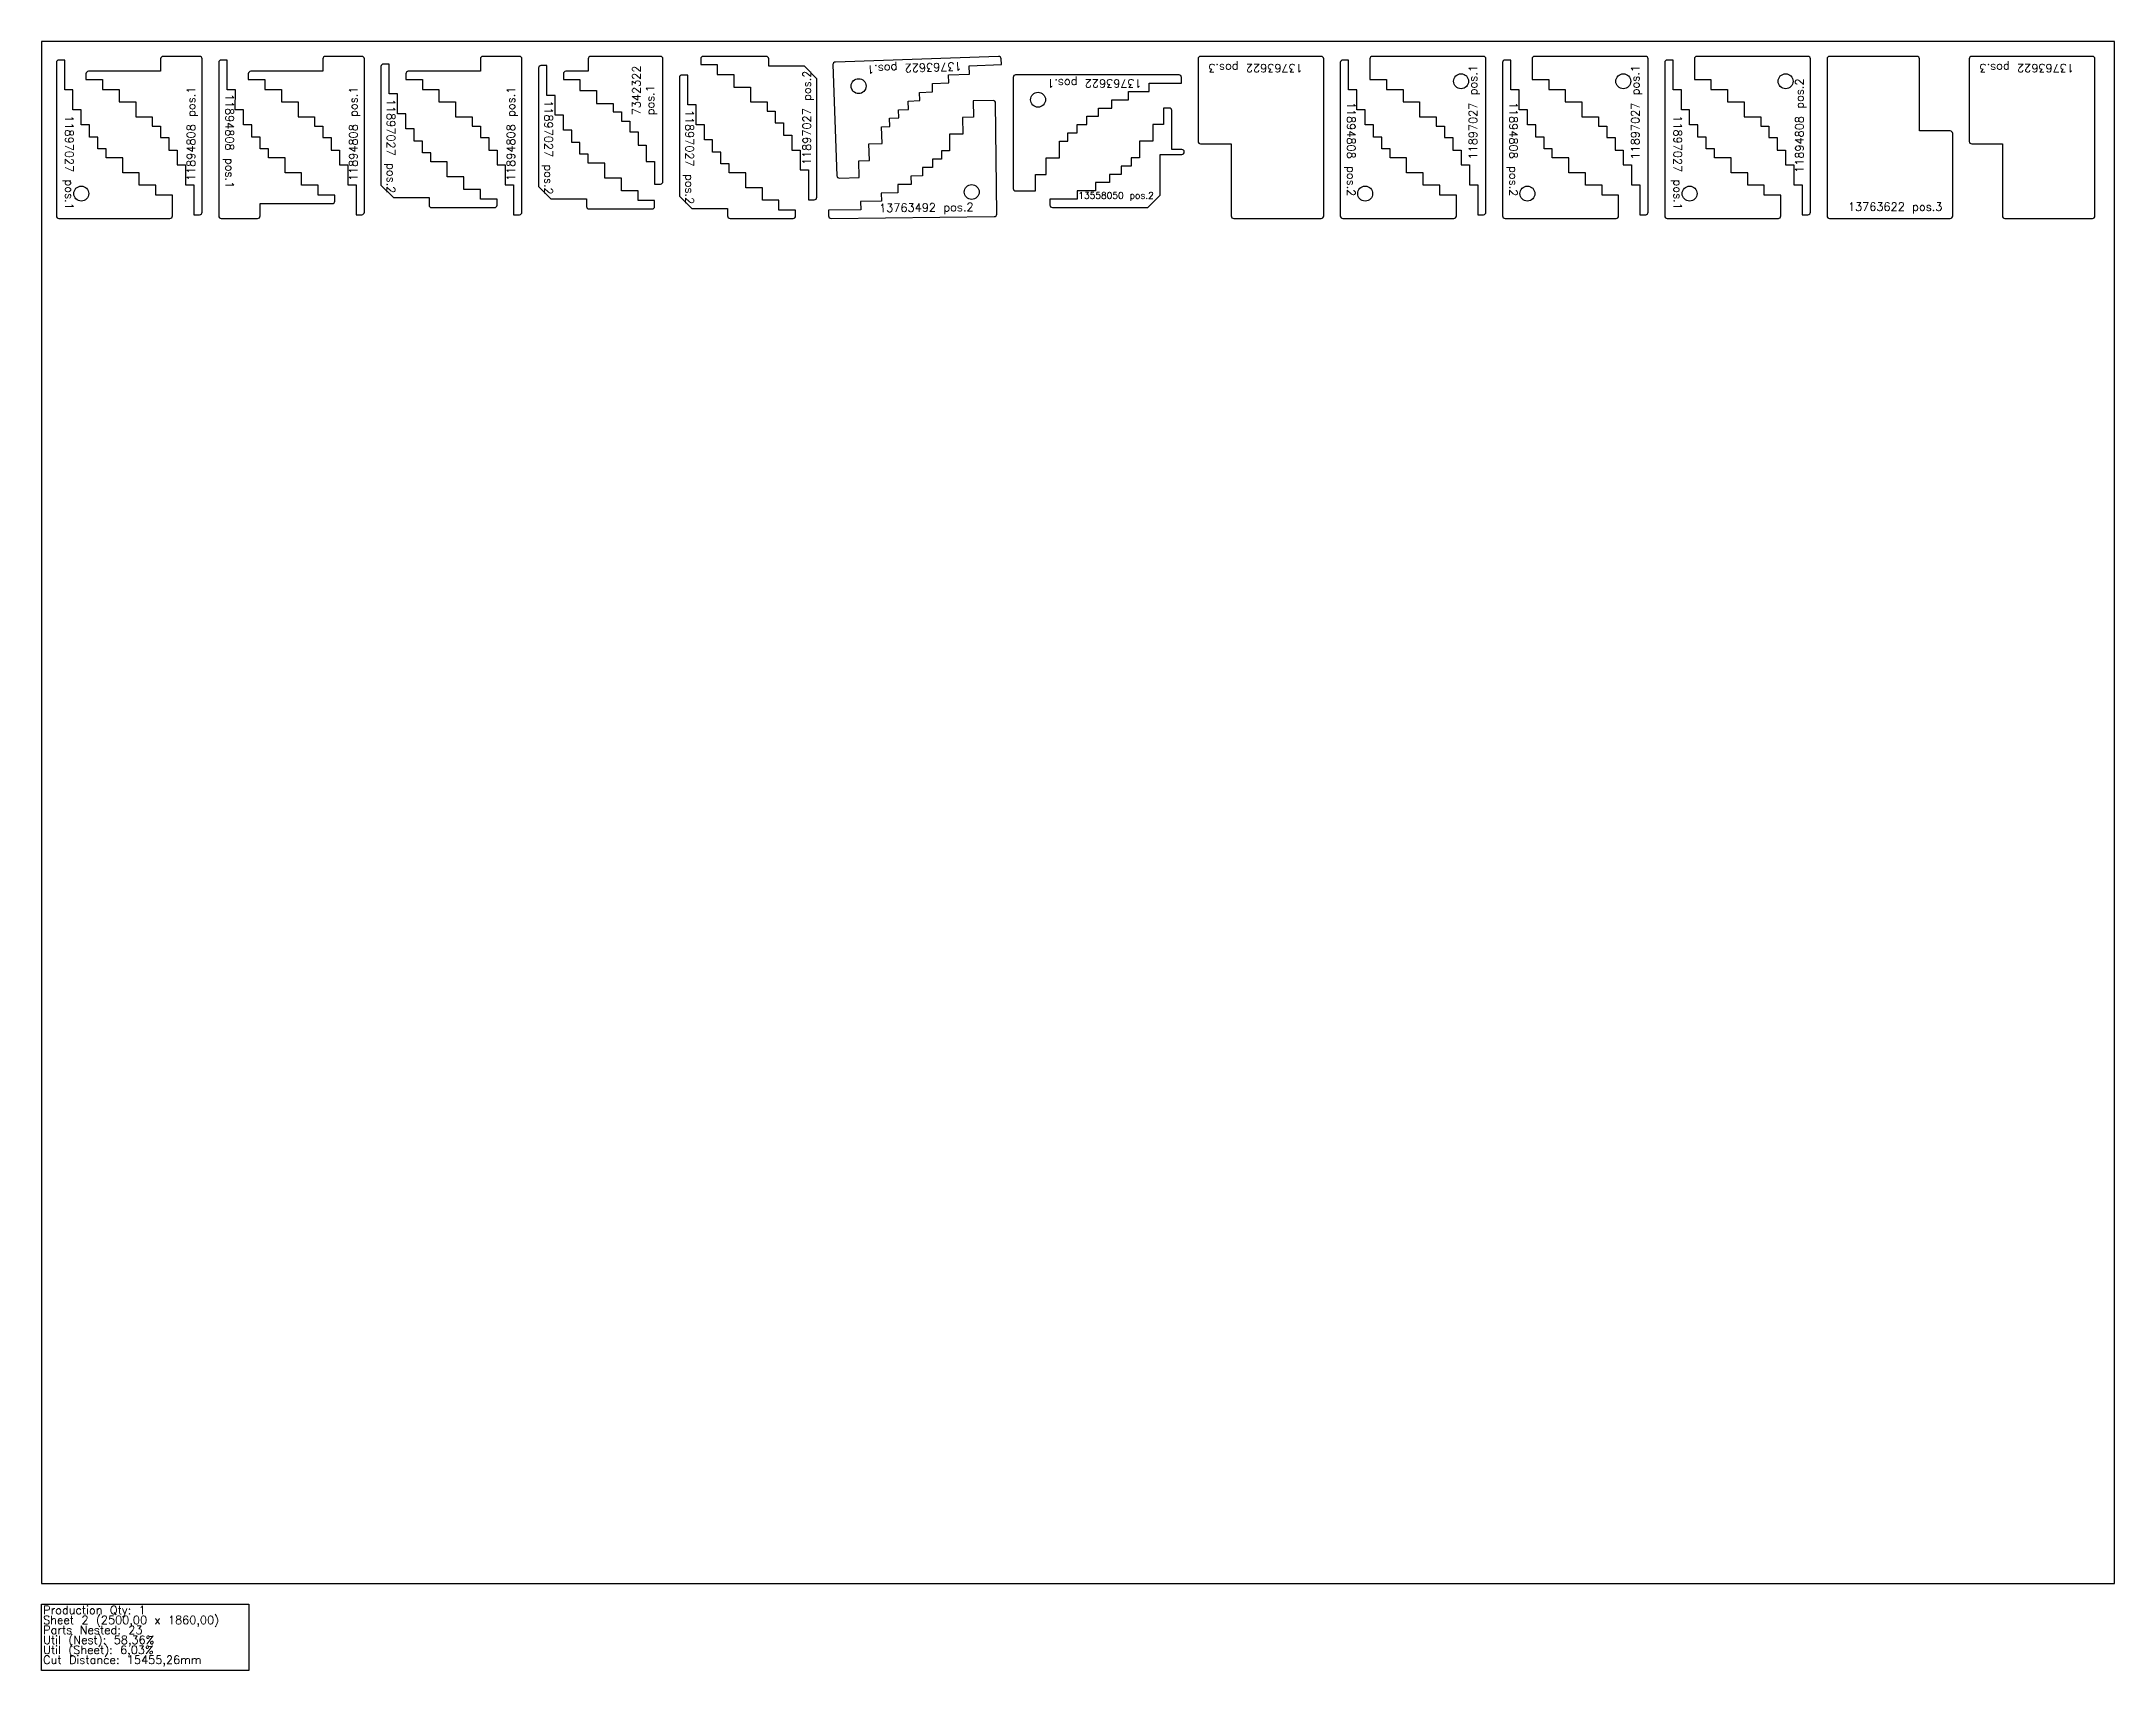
# Model space of a CAD drawing. Header units: millimetres. Extents: x 2625 to 5125, y -105 to 1860.
import ezdxf

# ---------------------------------------------------------------- set-up
doc = ezdxf.new("R2010")
doc.units = ezdxf.units.MM
for name, color, linetype in [('11894808', 7, 'Continuous'), ('11897027', 7, 'Continuous'), ('13763492v01', 7, 'Continuous'), ('13763622', 7, 'Continuous'), ('Des.', 7, 'Continuous'), ('Des.7342322', 7, 'Continuous'), ('sheet', 24, 'Continuous'), ('Stats', 7, 'Continuous'), ('Texto', 7, 'Continuous')]:
    doc.layers.add(name, color=color, linetype=linetype)
doc.styles.get("Standard").update_dxf_attribs({"font": 'txt.shx'})

msp = doc.modelspace()

# ---------------------------------------------------------------- linework, layer by layer
at = {"layer": '11894808', "color": 1}
for points in [[(2815.7, 1651, 0.414214), (2818.7, 1654), (2818.7, 1839, 0.414214), (2815.7, 1842), (2771.7, 1842, 0.414214), (2768.7, 1839), (2768.7, 1824), (2681.7, 1824, 0.414214), (2678.7, 1821), (2678.7, 1814), (2698.7, 1814), (2698.7, 1802), (2718.7, 1802), (2718.7, 1787), (2738.7, 1787), (2738.7, 1769), (2758.7, 1769), (2758.7, 1758), (2768.7, 1758), (2768.7, 1744), (2778.7, 1744), (2778.7, 1729), (2788.7, 1729), (2788.7, 1711), (2798.7, 1711), (2798.7, 1687), (2808.7, 1687), (2808.7, 1651)], [(2841.8, 1837.5, 0.414214), (2838.8, 1834.5), (2838.7, 1649.5, 0.414214), (2841.7, 1646.5), (2885.7, 1646.5, 0.414214), (2888.7, 1649.5), (2888.7, 1664.5), (2975.7, 1664.4, 0.414214), (2978.7, 1667.4), (2978.7, 1674.4), (2958.7, 1674.5), (2958.7, 1686.5), (2938.7, 1686.5), (2938.7, 1701.5), (2918.7, 1701.5), (2918.7, 1719.5), (2898.7, 1719.5), (2898.7, 1730.5), (2888.7, 1730.5), (2888.7, 1744.5), (2878.7, 1744.5), (2878.7, 1759.5), (2868.7, 1759.5), (2868.7, 1777.5), (2858.7, 1777.5), (2858.8, 1801.5), (2848.8, 1801.5), (2848.8, 1837.5)], [(3011.4, 1651, 0.414214), (3014.4, 1654), (3014.4, 1839, 0.414214), (3011.4, 1842), (2967.4, 1842, 0.414214), (2964.4, 1839), (2964.4, 1824), (2877.4, 1824, 0.414214), (2874.4, 1821), (2874.4, 1814), (2894.4, 1814), (2894.4, 1802), (2914.4, 1802), (2914.4, 1787), (2934.4, 1787), (2934.4, 1769), (2954.4, 1769), (2954.4, 1758), (2964.4, 1758), (2964.4, 1744), (2974.4, 1744), (2974.4, 1729), (2984.4, 1729), (2984.4, 1711), (2994.4, 1711), (2994.4, 1687), (3004.4, 1687), (3004.4, 1651)], [(3201.4, 1651, 0.414214), (3204.4, 1654), (3204.4, 1839, 0.414214), (3201.4, 1842), (3157.4, 1842, 0.414214), (3154.4, 1839), (3154.4, 1824), (3067.4, 1824, 0.414214), (3064.4, 1821), (3064.4, 1814), (3084.4, 1814), (3084.4, 1802), (3104.4, 1802), (3104.4, 1787), (3124.4, 1787), (3124.4, 1769), (3144.4, 1769), (3144.4, 1758), (3154.4, 1758), (3154.4, 1744), (3164.4, 1744), (3164.4, 1729), (3174.4, 1729), (3174.4, 1711), (3184.4, 1711), (3184.4, 1687), (3194.4, 1687), (3194.4, 1651)], [(4191.3, 1649.5, 0.414214), (4194.3, 1646.5), (4328.3, 1646.5, 0.414214), (4331.3, 1649.5), (4331.3, 1674.5), (4311.3, 1674.5), (4311.3, 1686.5), (4291.3, 1686.5), (4291.3, 1701.5), (4271.3, 1701.5), (4271.3, 1719.5), (4251.3, 1719.5), (4251.3, 1730.5), (4241.3, 1730.5), (4241.3, 1744.5), (4231.3, 1744.5), (4231.3, 1759.5), (4221.3, 1759.5), (4221.3, 1777.5), (4211.3, 1777.5), (4211.3, 1801.5), (4201.3, 1801.5), (4201.3, 1837.5), (4194.3, 1837.5, 0.414214), (4191.3, 1834.5)], [(4387, 1649.5, 0.414214), (4390, 1646.5), (4524, 1646.5, 0.414214), (4527, 1649.5), (4527, 1674.5), (4507, 1674.5), (4507, 1686.5), (4487, 1686.5), (4487, 1701.5), (4467, 1701.5), (4467, 1719.5), (4447, 1719.5), (4447, 1730.5), (4437, 1730.5), (4437, 1744.5), (4427, 1744.5), (4427, 1759.5), (4417, 1759.5), (4417, 1777.5), (4407, 1777.5), (4407, 1801.5), (4397, 1801.5), (4397, 1837.5), (4390, 1837.5, 0.414214), (4387, 1834.5)], [(4758.3, 1839, 0.414214), (4755.3, 1842), (4621.3, 1842, 0.414214), (4618.3, 1839), (4618.3, 1814), (4638.3, 1814), (4638.3, 1802), (4658.3, 1802), (4658.3, 1787), (4678.3, 1787), (4678.3, 1769), (4698.3, 1769), (4698.3, 1758), (4708.3, 1758), (4708.3, 1744), (4718.3, 1744), (4718.3, 1729), (4728.3, 1729), (4728.3, 1711), (4738.3, 1711), (4738.3, 1687), (4748.3, 1687), (4748.3, 1651), (4755.3, 1651, 0.414214), (4758.3, 1654)]]:
    msp.add_lwpolyline(points, format="xyb", close=True, dxfattribs=at)
for centre in [(4728.3, 1812), (4221.3, 1676.5), (4417, 1676.5)]:
    msp.add_circle(centre, 9, dxfattribs=at)
at = {"layer": '11897027', "color": 1}
for points in [[(2646, 1837.5, 0.414214), (2643, 1834.5), (2643, 1649.5, 0.414214), (2646, 1646.5), (2780, 1646.5, 0.414214), (2783, 1649.5), (2783, 1674.5), (2763, 1674.5), (2763, 1686.5), (2743, 1686.5), (2743, 1701.5), (2723, 1701.5), (2723, 1719.5), (2703, 1719.5), (2703, 1730.5), (2693, 1730.5), (2693, 1744.5), (2683, 1744.5), (2683, 1759.5), (2673, 1759.5), (2673, 1777.5), (2663, 1777.5), (2663, 1801.5), (2653, 1801.5), (2653, 1837.5)], [(3044.4, 1832.7), (3037.4, 1832.7, 0.414214), (3034.4, 1829.7), (3034.4, 1686.7), (3049.4, 1671.7), (3092.4, 1671.6), (3092.4, 1662.6, 0.414214), (3095.4, 1659.6), (3171.4, 1659.6, 0.414214), (3174.4, 1662.6), (3174.4, 1669.6), (3154.4, 1669.6), (3154.4, 1681.6), (3134.4, 1681.6), (3134.4, 1696.6), (3114.4, 1696.6), (3114.4, 1714.6), (3094.4, 1714.6), (3094.4, 1725.6), (3084.4, 1725.6), (3084.4, 1739.6), (3074.4, 1739.7), (3074.4, 1754.7), (3064.4, 1754.7), (3064.4, 1772.7), (3054.4, 1772.7), (3054.4, 1796.7), (3044.4, 1796.7)], [(3234.4, 1831), (3227.4, 1831, 0.414214), (3224.4, 1828), (3224.4, 1685), (3239.4, 1670), (3282.4, 1670), (3282.4, 1661, 0.414214), (3285.4, 1658), (3361.4, 1658, 0.414214), (3364.4, 1661), (3364.4, 1668), (3344.4, 1668), (3344.4, 1680), (3324.4, 1680), (3324.4, 1695), (3304.4, 1695), (3304.4, 1713), (3284.4, 1713), (3284.4, 1724), (3274.4, 1724), (3274.4, 1738), (3264.4, 1738), (3264.4, 1753), (3254.4, 1753), (3254.4, 1771), (3244.4, 1771), (3244.4, 1795), (3234.4, 1795)], [(3550, 1669), (3557, 1669, 0.414214), (3560, 1672), (3560, 1815), (3545, 1830), (3502, 1830), (3502, 1839, 0.414214), (3499, 1842), (3423, 1842, 0.414214), (3420, 1839), (3420, 1832), (3440, 1832), (3440, 1820), (3460, 1820), (3460, 1805), (3480, 1805), (3480, 1787), (3500, 1787), (3500, 1776), (3510, 1776), (3510, 1762), (3520, 1762), (3520, 1747), (3530, 1747), (3530, 1729), (3540, 1729), (3540, 1705), (3550, 1705)], [(4364, 1651, 0.414214), (4367, 1654), (4367, 1839, 0.414214), (4364, 1842), (4230, 1842, 0.414214), (4227, 1839), (4227, 1814), (4247, 1814), (4247, 1802), (4267, 1802), (4267, 1787), (4287, 1787), (4287, 1769), (4307, 1769), (4307, 1758), (4317, 1758), (4317, 1744), (4327, 1744), (4327, 1729), (4337, 1729), (4337, 1711), (4347, 1711), (4347, 1687), (4357, 1687), (4357, 1651)], [(4559.6, 1651, 0.414214), (4562.6, 1654), (4562.6, 1839, 0.414214), (4559.6, 1842), (4425.6, 1842, 0.414214), (4422.6, 1839), (4422.6, 1814), (4442.6, 1814), (4442.6, 1802), (4462.6, 1802), (4462.6, 1787), (4482.6, 1787), (4482.6, 1769), (4502.6, 1769), (4502.6, 1758), (4512.6, 1758), (4512.6, 1744), (4522.6, 1744), (4522.6, 1729), (4532.6, 1729), (4532.6, 1711), (4542.6, 1711), (4542.6, 1687), (4552.6, 1687), (4552.6, 1651)], [(4585.6, 1837.5, 0.414214), (4582.6, 1834.5), (4582.6, 1649.5, 0.414214), (4585.6, 1646.5), (4719.6, 1646.5, 0.414214), (4722.6, 1649.5), (4722.6, 1674.5), (4702.6, 1674.5), (4702.6, 1686.5), (4682.6, 1686.5), (4682.6, 1701.5), (4662.6, 1701.5), (4662.6, 1719.5), (4642.6, 1719.5), (4642.6, 1730.5), (4632.6, 1730.5), (4632.6, 1744.5), (4622.6, 1744.5), (4622.6, 1759.5), (4612.6, 1759.5), (4612.6, 1777.5), (4602.6, 1777.5), (4602.6, 1801.5), (4592.6, 1801.5), (4592.6, 1837.5)], [(3404.4, 1819.5), (3397.4, 1819.5, 0.414214), (3394.4, 1816.5), (3394.4, 1673.5), (3409.4, 1658.5), (3452.4, 1658.5), (3452.4, 1649.5, 0.414214), (3455.4, 1646.5), (3531.4, 1646.5, 0.414214), (3534.4, 1649.5), (3534.4, 1656.5), (3514.4, 1656.5), (3514.4, 1668.5), (3494.4, 1668.5), (3494.4, 1683.5), (3474.4, 1683.5), (3474.4, 1701.5), (3454.4, 1701.5), (3454.4, 1712.5), (3444.4, 1712.5), (3444.4, 1726.5), (3434.4, 1726.5), (3434.4, 1741.5), (3424.4, 1741.5), (3424.4, 1759.5), (3414.4, 1759.5), (3414.4, 1783.5), (3404.4, 1783.5)]]:
    msp.add_lwpolyline(points, format="xyb", close=True, dxfattribs=at)
for centre in [(4337, 1812), (4532.6, 1812), (2673, 1676.5), (4612.6, 1676.5)]:
    msp.add_circle(centre, 9, dxfattribs=at)
at = {"layer": '13763492v01', "color": 1}
msp.add_lwpolyline([(3774.1, 1648.7, 0.414214), (3777.1, 1651.8), (3775.6, 1785.8, 0.414214), (3772.6, 1788.7), (3748.6, 1788.5), (3748.8, 1768.5), (3735.8, 1768.3), (3736, 1748.3), (3720, 1748.1), (3720.2, 1728.1), (3710.2, 1728), (3710.4, 1718), (3699.4, 1717.9), (3699.5, 1707.9), (3687.5, 1707.8), (3687.6, 1697.8), (3673.6, 1697.6), (3673.7, 1687.6), (3657.7, 1687.4), (3657.8, 1677.4), (3637.8, 1677.2), (3637.9, 1667.2), (3612.9, 1666.9), (3613, 1656.9), (3574, 1656.5), (3574.1, 1649.5, 0.414214), (3577.2, 1646.5)], format="xyb", close=True, dxfattribs=at)
msp.add_circle((3746.8, 1678.4), 9, dxfattribs=at)
at = {"layer": '13763622', "color": 1}
for points in [[(3582.4, 1835.1, 0.414214), (3579.5, 1832), (3584.2, 1698.1, 0.414214), (3587.3, 1695.2), (3611.3, 1696), (3610.6, 1716), (3623.5, 1716.5), (3622.8, 1736.5), (3638.8, 1737), (3638.1, 1757), (3648.1, 1757.3), (3647.8, 1767.3), (3658.8, 1767.7), (3658.4, 1777.7), (3670.4, 1778.1), (3670.1, 1788.1), (3684.1, 1788.6), (3683.7, 1798.6), (3699.7, 1799.2), (3699.4, 1809.2), (3719.3, 1809.9), (3719, 1819.9), (3744, 1820.7), (3743.6, 1830.7), (3782.6, 1832.1), (3782.4, 1839.1, 0.414214), (3779.3, 1842)], [(4022.8, 1736.5), (4059.8, 1736.5), (4059.8, 1649.5, 0.414214), (4062.8, 1646.5), (4168.3, 1646.5, 0.414214), (4171.3, 1649.5), (4171.3, 1839, 0.414214), (4168.3, 1842), (4022.8, 1842, 0.414214), (4019.8, 1839), (4019.8, 1739.5, 0.414214)], [(4926.8, 1752), (4889.8, 1752), (4889.8, 1839, 0.414214), (4886.8, 1842), (4781.3, 1842, 0.414214), (4778.3, 1839), (4778.3, 1649.5, 0.414214), (4781.3, 1646.5), (4926.8, 1646.5, 0.414214), (4929.8, 1649.5), (4929.8, 1749, 0.414214)], [(4952.8, 1736.5), (4989.8, 1736.5), (4989.8, 1649.5, 0.414214), (4992.8, 1646.5), (5098.3, 1646.5, 0.414214), (5101.3, 1649.5), (5101.3, 1839, 0.414214), (5098.3, 1842), (4952.8, 1842, 0.414214), (4949.8, 1839), (4949.8, 1739.5, 0.414214)], [(3799.8, 1819.7, 0.414214), (3796.8, 1816.7), (3796.8, 1682.7, 0.414214), (3799.8, 1679.7), (3823.8, 1679.7), (3823.8, 1699.7), (3836.8, 1699.7), (3836.8, 1719.7), (3852.8, 1719.7), (3852.8, 1739.7), (3862.8, 1739.7), (3862.8, 1749.7), (3873.8, 1749.7), (3873.8, 1759.7), (3885.8, 1759.7), (3885.8, 1769.7), (3899.8, 1769.7), (3899.8, 1779.7), (3915.8, 1779.7), (3915.8, 1789.7), (3935.8, 1789.7), (3935.8, 1799.7), (3960.8, 1799.7), (3960.8, 1809.7), (3999.8, 1809.7), (3999.8, 1816.7, 0.414214), (3996.8, 1819.7)]]:
    msp.add_lwpolyline(points, format="xyb", close=True, dxfattribs=at)
for centre in [(3610.4, 1806.1), (3826.8, 1789.7)]:
    msp.add_circle(centre, 9, dxfattribs=at)
at = {"layer": 'Des.', "color": 1}
msp.add_lwpolyline([(3841.1, 1669.7), (3841.1, 1662.7, 0.414214), (3844.1, 1659.7), (3959.1, 1659.7), (3974.1, 1674.7), (3974.1, 1723.7), (4000.1, 1723.7, 1), (4000.1, 1729.7), (3988.1, 1729.7), (3988.1, 1776.7, 0.414214), (3985.1, 1779.7), (3978.1, 1779.7), (3978.1, 1759.7), (3965.1, 1759.7), (3965.1, 1739.7), (3949.1, 1739.7), (3949.1, 1719.7), (3939.1, 1719.7), (3939.1, 1709.7), (3927.1, 1709.7), (3927.1, 1699.7), (3913.1, 1699.7), (3913.1, 1689.7), (3896.1, 1689.7), (3896.1, 1679.7), (3874.1, 1679.7), (3874.1, 1669.7)], format="xyb", close=True, dxfattribs=at)
at = {"layer": 'Des.7342322', "color": 1}
msp.add_lwpolyline([(3354.4, 1715), (3364.4, 1715), (3364.4, 1688), (3371.4, 1688, 0.414214), (3374.4, 1691), (3374.4, 1839, 0.414214), (3371.4, 1842), (3287.4, 1842, 0.414214), (3284.4, 1839), (3284.4, 1824), (3257.4, 1824, 0.414214), (3254.4, 1821), (3254.4, 1814), (3274.4, 1814), (3274.4, 1801), (3294.4, 1801), (3294.4, 1785), (3314.4, 1785), (3314.4, 1775), (3324.4, 1775), (3324.4, 1764), (3334.4, 1764), (3334.4, 1751), (3344.4, 1751), (3344.4, 1735), (3354.4, 1735)], format="xyb", close=True, dxfattribs=at)
at = {"layer": 'sheet', "color": 7}
msp.add_lwpolyline([(2625, 0), (5125, 0), (5125, 1860), (2625, 1860)], close=True, dxfattribs=at)
at = {"layer": 'Stats', "color": 151}
msp.add_lwpolyline([(2625, -25), (2875, -25), (2875, -105), (2625, -105), (2625, -25)], close=True, dxfattribs=at)

# ---------------------------------------------------------------- texts
at = {"layer": 'Stats', "color": 60}
for s, p in [('Sheet 2 (2500,00 x 1860,00)', (2627, -49)), ('Production Qty: 1', (2627, -37)), ('Parts Nested: 23', (2627, -61)), ('Util (Nest): 58,36%', (2627, -73)), ('Util (Sheet): 6,03%', (2627, -85)), ('Cut Distance: 15455,26mm', (2627, -97))]:
    msp.add_text(s, height=10, dxfattribs=at).set_placement(p)
at = {"layer": 'Texto', "color": 1, "char_height": 10, "attachment_point": 1}
for s, insert, width, rotation in [('7342322 pos.1', (3337.4, 1770.9), 67.429, 89.9831), ('13763622 pos.1', (3734.8, 1825), 113.35, 182), ('13763622 pos.3', (4146.1, 1822.8), 113.35, 180), ('11897027 pos.1', (4346.3, 1717.6), 121.437, 90), ('11897027 pos.1', (4542, 1717.6), 121.437, 90), ('13763622 pos.3', (5076.1, 1822.8), 113.35, 180), ('11894808 pos.1', (2800.4, 1691.6), 147.415, 89.9917), ('11894808 pos.1', (2996.1, 1691.6), 147.415, 89.9831), ('11894808 pos.1', (3186.1, 1691.6), 147.415, 89.9831), ('11897027 pos.2', (3542.9, 1710.9), 121.437, 90), ('13763622 pos.1', (3951.8, 1804.3), 113.35, 179.9942), ('11894808 pos.2', (4740, 1701.4), 147.415, 90), ('11894808 pos.1', (2857, 1796.9), 147.415, 269.9648), ('11897027 pos.2', (3051.6, 1790.7), 121.437, 269.9831), ('11897027 pos.2', (3241.6, 1789.1), 121.437, 269.9831), ('11897027 pos.2', (3411.6, 1777.6), 121.437, 270), ('11894808 pos.2', (4209.5, 1787.1), 147.415, 270), ('11894808 pos.2', (4405.2, 1787.1), 147.415, 270), ('11897027 pos.1', (2663.6, 1770.9), 121.437, 270), ('11897027 pos.1', (4603.3, 1770.9), 121.437, 270), ('13763492 pos.2', (3635.1, 1664.1), 113.699, 0.6489)]:
    msp.add_mtext(s, dxfattribs=dict(at, insert=insert, width=width, rotation=rotation))
at = {"layer": 'Texto', "color": 1, "attachment_point": 1}
for s, insert, char_height, width in [('13558050 pos.2', (3875.3, 1678.3), 8, 136.979), ('13763622 pos.3', (4803.5, 1665.7), 10, 113.35)]:
    msp.add_mtext(s, dxfattribs=dict(at, insert=insert, char_height=char_height, width=width))

doc.saveas('drawing.dxf')
